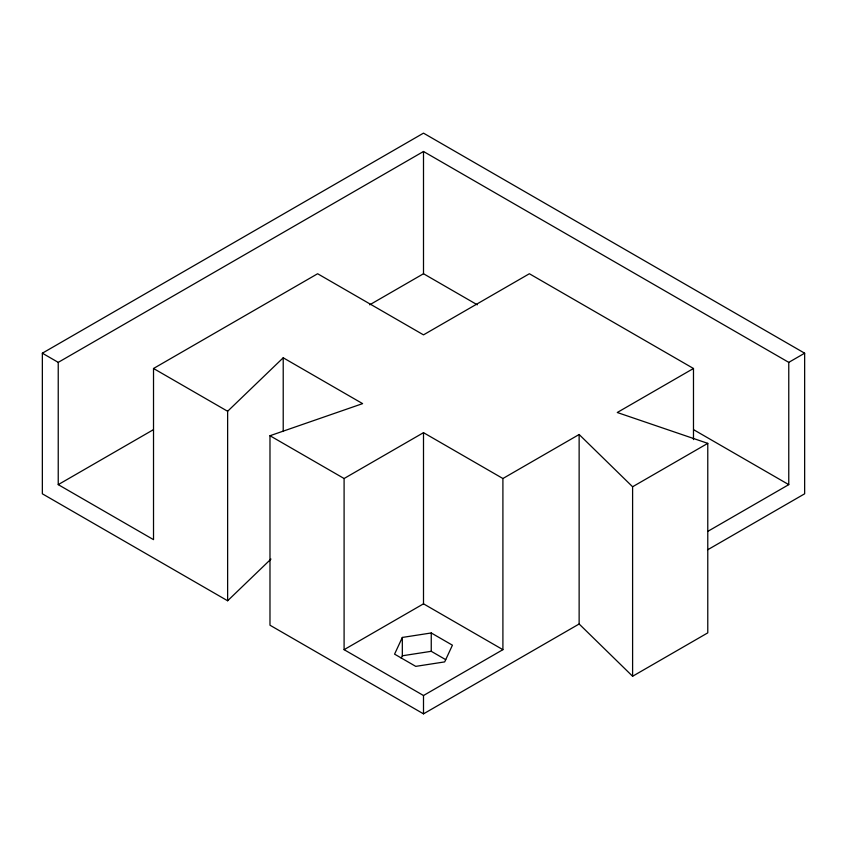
<?xml version="1.0" encoding="UTF-8"?>
<svg xmlns="http://www.w3.org/2000/svg" width="847" height="847" viewBox="0 0 847 847"><rect width="100%" height="100%" fill="white"/><g stroke="black" fill="none" stroke-linecap="round" stroke-linejoin="round"><path stroke-width="1.27" d="M402.325 637.442L394.575 654.138L415.75 666.367L444.675 661.899L452.425 645.192L431.25 632.963L402.325 637.442L402.325 655.779L401.213 658.172M707.52 549.872L804.65 493.801L804.65 353.199L423.5 133.148L42.35 353.199L42.35 493.801L227.631 600.767L227.631 411.271L283.216 357.783L362.622 403.627L269.981 435.729L269.981 625.213L423.5 713.852L579.136 623.995L579.136 434.5L502.906 478.513L423.5 432.669L344.094 478.513L269.981 435.729M227.631 600.767L270.966 559.062M42.35 353.199L58.231 362.368L423.5 151.486L788.769 362.368L804.65 353.199M58.231 362.368L58.231 484.632L153.519 539.645L153.519 368.487L317.625 273.74L423.5 334.861L529.375 273.74L693.481 368.487L693.481 439.582M58.231 484.632L153.265 429.757M369.684 304.814L423.5 273.74L477.316 304.814M693.481 368.487L617.251 412.5L707.774 443.362L707.774 632.857L632.603 676.255L579.136 623.995M344.094 478.513L344.094 649.67L423.5 603.826L502.906 649.67L502.906 478.513M632.603 676.255L632.603 486.76L707.774 443.362M344.094 649.67L423.5 695.514L502.906 649.67M708.23 531.122L788.769 484.632L788.769 362.368M402.325 655.779L431.25 651.311L445.734 659.675M693.735 429.757L788.769 484.632M153.519 368.487L227.631 411.271M579.136 434.5L632.603 486.76M431.25 632.963L431.25 651.311M423.5 151.486L423.5 273.74M423.5 432.669L423.5 603.826M423.5 695.514L423.5 713.852M283.216 357.783L283.216 431.483"/></g></svg>
